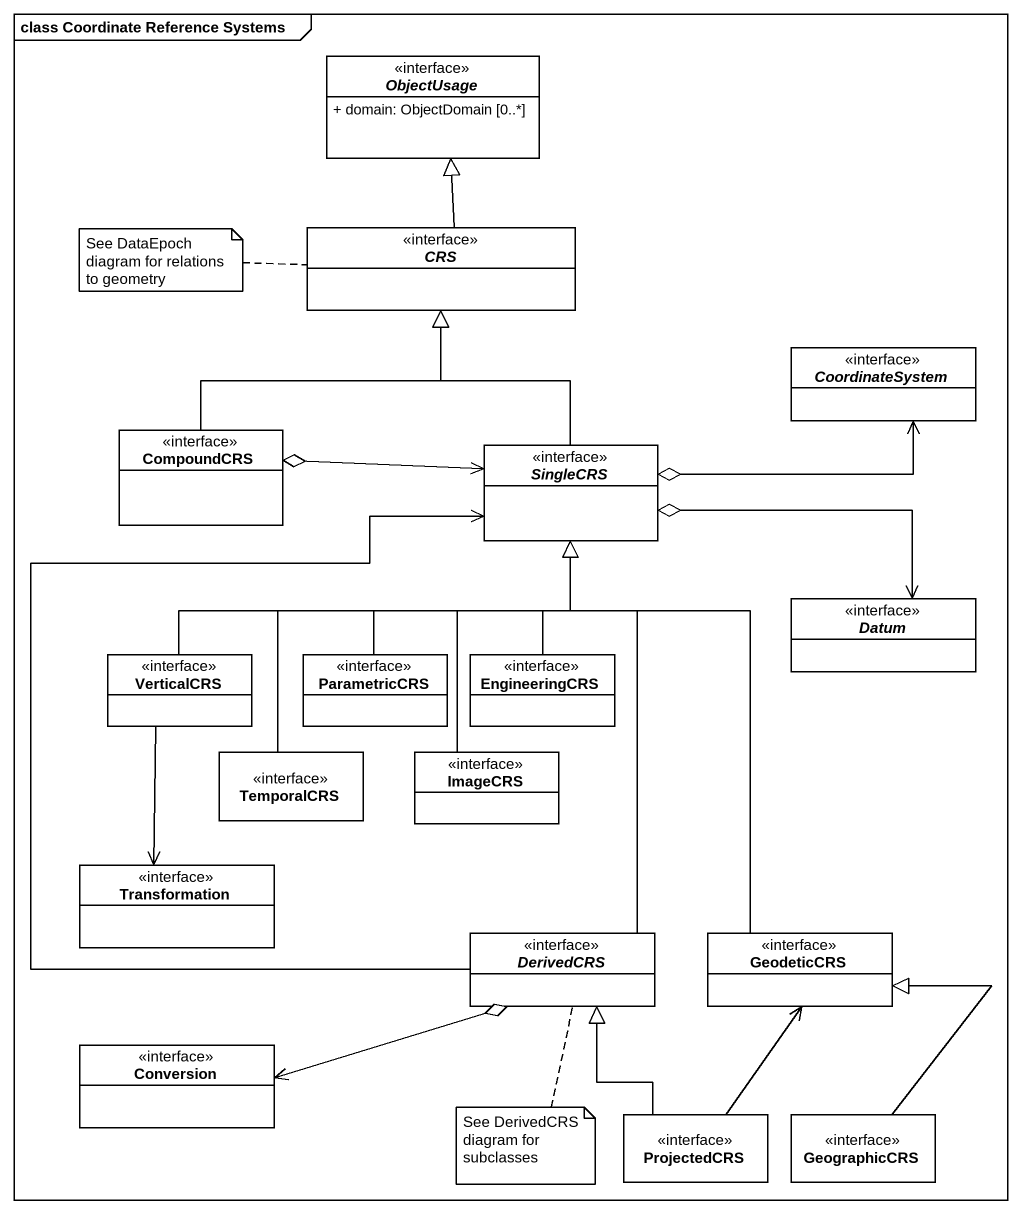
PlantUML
@startuml
mainframe class Coordinate Reference Systems
hide circle
hide empty members
skinparam classAttributeIconSize 0
abstract class ObjectUsage <<interface>> {
  + domain: ObjectDomain [0..*]
}
abstract class CRS <<interface>>
abstract class CoordinateSystem <<interface>>
class CompoundCRS <<interface>>
abstract class SingleCRS <<interface>>
abstract class Datum <<interface>>
class VerticalCRS <<interface>>
class ParametricCRS <<interface>>
class EngineeringCRS <<interface>>
class TemporalCRS <<interface>>
class ImageCRS <<interface>>
class Transformation <<interface>>
abstract class DerivedCRS <<interface>>
class GeodeticCRS <<interface>>
class Conversion <<interface>>
class ProjectedCRS <<interface>>
class GeographicCRS <<interface>>
CRS -up-|> ObjectUsage
CoordinateSystem <-left-o SingleCRS
CompoundCRS -up-|> CRS
SingleCRS -up-|> CRS
SingleCRS <-left-o CompoundCRS
SingleCRS <-- DerivedCRS
Datum <-left-o SingleCRS
VerticalCRS -right-|> SingleCRS
VerticalCRS --> Transformation
ParametricCRS -up-|> SingleCRS
EngineeringCRS -up-|> SingleCRS
TemporalCRS -up-|> SingleCRS
ImageCRS -up-|> SingleCRS
DerivedCRS -up-|> SingleCRS
DerivedCRS o-left-> Conversion
GeodeticCRS -up-|> SingleCRS
ProjectedCRS -up-|> DerivedCRS
ProjectedCRS -up-> GeodeticCRS
GeographicCRS -up-|> GeodeticCRS
note left of CRS : See DataEpoch diagram for relations to geometry
note bottom of DerivedCRS : See DerivedCRS diagram for subclasses
@enduml
